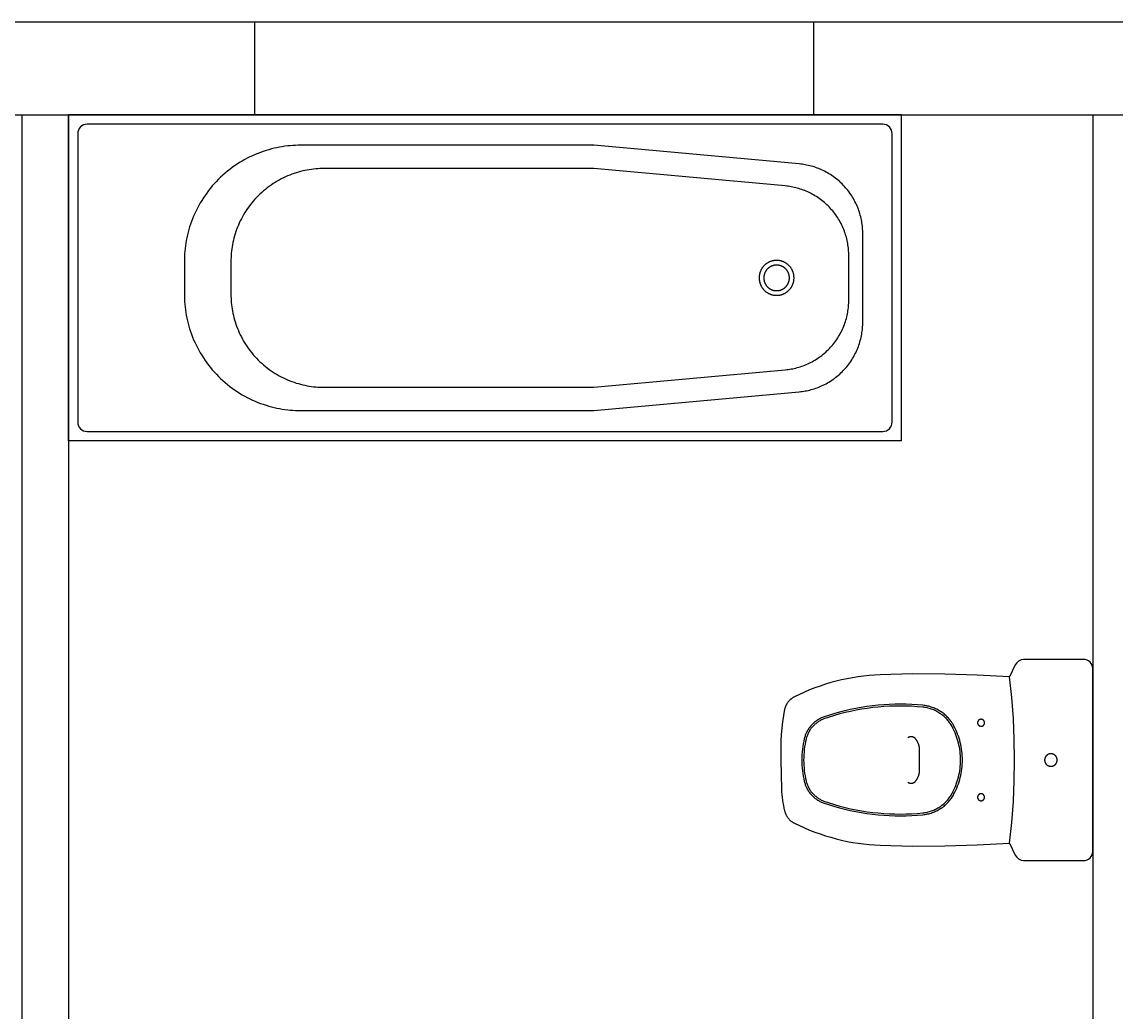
# Model space of a CAD drawing. Header units: centimetres. Extents: x 31418 to 49849, y -3781 to 3852.
# Drawn here: x 32328.1 to 32563.1, y 1057.1 to 1269.8 of the extents above; entities that cross this region are included whole.
import ezdxf

# ---------------------------------------------------------------- set-up
doc = ezdxf.new("R2010")
doc.units = ezdxf.units.CM
doc.header["$LTSCALE"] = 100
doc.header["$MEASUREMENT"] = 0
for name, color, linetype in [('Artefactos', 21, 'Continuous'), ('Muebles', 11, 'Continuous'), ('MUROS', 5, 'Continuous'), ('TABIQUE', 3, 'Continuous')]:
    doc.layers.add(name, color=color, linetype=linetype)

# ---------------------------------------------------------------- blocks, each defined once
blk = doc.blocks.new('tina')
at = {"layer": 'Artefactos'}
for p, q in [((30126.59, 982.81), (30126.59, 1052.81)), ((30305.49, 982.81), (30305.49, 1052.81))]:
    blk.add_line(p, q, dxfattribs=at)
for points in [[(30305.49, 1052.81), (30126.59, 1052.81)], [(30305.49, 982.81), (30126.59, 982.81)]]:
    blk.add_lwpolyline(points, dxfattribs=at)
blk.add_lwpolyline([(30303.49, 1048.81, 0.414214), (30301.49, 1050.81), (30130.59, 1050.81, 0.414214), (30128.59, 1048.81), (30128.59, 986.81, 0.414214), (30130.59, 984.81), (30301.49, 984.81, 0.414214), (30303.49, 986.81), (30303.49, 1048.81)], format="xyb", dxfattribs=at)
for points in [[(30176.49, 989.31), (30239.43, 989.31), (30283.55, 993.34), (30283.86, 993.37), (30284.18, 993.41), (30284.5, 993.45), (30284.82, 993.51), (30285.14, 993.57), (30285.46, 993.64), (30285.79, 993.71), (30286.11, 993.8), (30286.43, 993.89), (30286.76, 993.99), (30287.08, 994.09), (30287.4, 994.21), (30287.72, 994.33), (30288.04, 994.47), (30288.36, 994.61), (30288.68, 994.75), (30288.99, 994.91), (30289.31, 995.07), (30289.62, 995.24), (30289.92, 995.42), (30290.23, 995.61), (30290.53, 995.81), (30290.82, 996.01), (30291.11, 996.22), (30291.4, 996.44), (30291.68, 996.66), (30291.96, 996.9), (30292.23, 997.14), (30292.5, 997.38), (30292.76, 997.64), (30293.01, 997.89), (30293.26, 998.16), (30293.5, 998.43), (30293.74, 998.71), (30293.97, 998.99), (30294.19, 999.28), (30294.4, 999.57), (30294.61, 999.87), (30294.81, 1000.17), (30295, 1000.48), (30295.18, 1000.79), (30295.36, 1001.1), (30295.52, 1001.42), (30295.68, 1001.73), (30295.83, 1002.06), (30295.98, 1002.38), (30296.11, 1002.71), (30296.24, 1003.03), (30296.36, 1003.36), (30296.47, 1003.69), (30296.57, 1004.02), (30296.66, 1004.35), (30296.75, 1004.69), (30296.83, 1005.02), (30296.9, 1005.35), (30296.96, 1005.68), (30297.01, 1006.01), (30297.06, 1006.34), (30297.1, 1006.66), (30297.13, 1006.99), (30297.15, 1007.31), (30297.17, 1007.64), (30297.18, 1007.96), (30297.18, 1008.27), (30297.18, 1027.34), (30297.18, 1027.66), (30297.17, 1027.98), (30297.15, 1028.3), (30297.13, 1028.62), (30297.1, 1028.95), (30297.06, 1029.28), (30297.01, 1029.6), (30296.96, 1029.93), (30296.9, 1030.26), (30296.83, 1030.6), (30296.75, 1030.93), (30296.66, 1031.26), (30296.57, 1031.59), (30296.47, 1031.92), (30296.36, 1032.25), (30296.24, 1032.58), (30296.11, 1032.91), (30295.98, 1033.23), (30295.83, 1033.56), (30295.68, 1033.88), (30295.52, 1034.2), (30295.36, 1034.51), (30295.18, 1034.83), (30295, 1035.14), (30294.81, 1035.44), (30294.61, 1035.74), (30294.4, 1036.04), (30294.19, 1036.33), (30293.97, 1036.62), (30293.74, 1036.9), (30293.5, 1037.18), (30293.26, 1037.45), (30293.01, 1037.72), (30292.76, 1037.98), (30292.5, 1038.23), (30292.23, 1038.48), (30291.96, 1038.72), (30291.68, 1038.95), (30291.4, 1039.17), (30291.11, 1039.39), (30290.82, 1039.6), (30290.53, 1039.81), (30290.23, 1040), (30289.92, 1040.19), (30289.62, 1040.37), (30289.31, 1040.54), (30288.99, 1040.7), (30288.68, 1040.86), (30288.36, 1041.01), (30288.04, 1041.15), (30287.72, 1041.28), (30287.4, 1041.4), (30287.08, 1041.52), (30286.76, 1041.63), (30286.43, 1041.73), (30286.11, 1041.82), (30285.79, 1041.9), (30285.46, 1041.98), (30285.14, 1042.05), (30284.82, 1042.11), (30284.5, 1042.16), (30284.18, 1042.21), (30283.86, 1042.25), (30283.55, 1042.28), (30239.43, 1046.31), (30176.49, 1046.31), (30175.94, 1046.3), (30175.38, 1046.28), (30174.82, 1046.25), (30174.25, 1046.21), (30173.68, 1046.15), (30173.1, 1046.08), (30172.52, 1045.99), (30171.95, 1045.89), (30171.36, 1045.77), (30170.78, 1045.65), (30170.2, 1045.5), (30169.62, 1045.34), (30169.03, 1045.17), (30168.45, 1044.98), (30167.87, 1044.77), (30167.29, 1044.55), (30166.72, 1044.32), (30166.14, 1044.06), (30165.58, 1043.8), (30165.01, 1043.51), (30164.45, 1043.22), (30163.9, 1042.9), (30163.35, 1042.57), (30162.81, 1042.23), (30162.28, 1041.87), (30161.76, 1041.5), (30161.24, 1041.12), (30160.74, 1040.72), (30160.24, 1040.3), (30159.75, 1039.88), (30159.28, 1039.44), (30158.82, 1038.98), (30158.36, 1038.52), (30157.93, 1038.05), (30157.5, 1037.56), (30157.09, 1037.06), (30156.69, 1036.56), (30156.3, 1036.04), (30155.93, 1035.52), (30155.57, 1034.99), (30155.23, 1034.45), (30154.9, 1033.9), (30154.59, 1033.35), (30154.29, 1032.79), (30154, 1032.23), (30153.74, 1031.66), (30153.49, 1031.08), (30153.25, 1030.51), (30153.03, 1029.93), (30152.82, 1029.35), (30152.63, 1028.77), (30152.46, 1028.19), (30152.3, 1027.6), (30152.16, 1027.02), (30152.03, 1026.44), (30151.91, 1025.86), (30151.81, 1025.28), (30151.73, 1024.7), (30151.65, 1024.12), (30151.6, 1023.55), (30151.55, 1022.99), (30151.52, 1022.42), (30151.5, 1021.86), (30151.49, 1021.31), (30151.49, 1014.31), (30151.5, 1013.75), (30151.52, 1013.19), (30151.55, 1012.63), (30151.6, 1012.06), (30151.65, 1011.49), (30151.73, 1010.91), (30151.81, 1010.34), (30151.91, 1009.76), (30152.03, 1009.18), (30152.16, 1008.59), (30152.3, 1008.01), (30152.46, 1007.43), (30152.63, 1006.84), (30152.82, 1006.26), (30153.03, 1005.68), (30153.25, 1005.1), (30153.49, 1004.53), (30153.74, 1003.96), (30154, 1003.39), (30154.29, 1002.82), (30154.59, 1002.27), (30154.9, 1001.71), (30155.23, 1001.17), (30155.57, 1000.63), (30155.93, 1000.09), (30156.3, 999.57), (30156.69, 999.06), (30157.09, 998.55), (30157.5, 998.05), (30157.93, 997.57), (30158.36, 997.09), (30158.82, 996.63), (30159.28, 996.18), (30159.75, 995.74), (30160.24, 995.31), (30160.74, 994.9), (30161.24, 994.5), (30161.76, 994.11), (30162.28, 993.74), (30162.81, 993.38), (30163.35, 993.04), (30163.9, 992.71), (30164.45, 992.4), (30165.01, 992.1), (30165.58, 991.82), (30166.14, 991.55), (30166.72, 991.3), (30167.29, 991.06), (30167.87, 990.84), (30168.45, 990.64), (30169.03, 990.45), (30169.62, 990.27), (30170.2, 990.11), (30170.78, 989.97), (30171.36, 989.84), (30171.95, 989.72), (30172.52, 989.62), (30173.1, 989.54), (30173.68, 989.47), (30174.25, 989.41), (30174.82, 989.36), (30175.38, 989.33), (30175.94, 989.31)], [(30161.49, 1021.31), (30161.49, 1014.31), (30161.5, 1013.86), (30161.51, 1013.41), (30161.54, 1012.96), (30161.58, 1012.51), (30161.62, 1012.05), (30161.68, 1011.59), (30161.75, 1011.13), (30161.83, 1010.67), (30161.92, 1010.2), (30162.02, 1009.74), (30162.14, 1009.27), (30162.27, 1008.8), (30162.41, 1008.34), (30162.56, 1007.87), (30162.72, 1007.41), (30162.9, 1006.94), (30163.09, 1006.48), (30163.29, 1006.03), (30163.5, 1005.57), (30163.73, 1005.12), (30163.97, 1004.67), (30164.22, 1004.23), (30164.48, 1003.79), (30164.75, 1003.36), (30165.04, 1002.94), (30165.34, 1002.52), (30165.65, 1002.11), (30165.97, 1001.7), (30166.3, 1001.3), (30166.64, 1000.92), (30166.99, 1000.54), (30167.35, 1000.16), (30167.72, 999.8), (30168.1, 999.45), (30168.49, 999.11), (30168.89, 998.78), (30169.29, 998.46), (30169.71, 998.15), (30170.12, 997.85), (30170.55, 997.57), (30170.98, 997.29), (30171.42, 997.03), (30171.86, 996.78), (30172.31, 996.54), (30172.76, 996.31), (30173.21, 996.1), (30173.67, 995.9), (30174.13, 995.71), (30174.6, 995.53), (30175.06, 995.37), (30175.52, 995.22), (30175.99, 995.08), (30176.46, 994.95), (30176.92, 994.84), (30177.39, 994.73), (30177.86, 994.64), (30178.32, 994.56), (30178.78, 994.49), (30179.24, 994.43), (30179.7, 994.39), (30180.15, 994.35), (30180.6, 994.33), (30181.05, 994.31), (30181.49, 994.31), (30239.43, 994.31), (30280.55, 998.06), (30280.86, 998.09), (30281.18, 998.13), (30281.5, 998.18), (30281.82, 998.23), (30282.14, 998.29), (30282.46, 998.36), (30282.79, 998.44), (30283.11, 998.52), (30283.43, 998.61), (30283.76, 998.71), (30284.08, 998.82), (30284.4, 998.94), (30284.72, 999.06), (30285.04, 999.19), (30285.36, 999.33), (30285.68, 999.48), (30285.99, 999.63), (30286.31, 999.8), (30286.62, 999.97), (30286.92, 1000.15), (30287.23, 1000.34), (30287.53, 1000.53), (30287.82, 1000.74), (30288.11, 1000.95), (30288.4, 1001.16), (30288.68, 1001.39), (30288.96, 1001.62), (30289.23, 1001.86), (30289.5, 1002.11), (30289.76, 1002.36), (30290.01, 1002.62), (30290.26, 1002.89), (30290.5, 1003.16), (30290.74, 1003.43), (30290.97, 1003.72), (30291.19, 1004.01), (30291.4, 1004.3), (30291.61, 1004.6), (30291.81, 1004.9), (30292, 1005.2), (30292.18, 1005.51), (30292.36, 1005.83), (30292.52, 1006.14), (30292.68, 1006.46), (30292.83, 1006.78), (30292.98, 1007.11), (30293.11, 1007.43), (30293.24, 1007.76), (30293.36, 1008.09), (30293.47, 1008.42), (30293.57, 1008.75), (30293.66, 1009.08), (30293.75, 1009.41), (30293.83, 1009.74), (30293.9, 1010.07), (30293.96, 1010.41), (30294.01, 1010.73), (30294.06, 1011.06), (30294.1, 1011.39), (30294.13, 1011.72), (30294.15, 1012.04), (30294.17, 1012.36), (30294.18, 1012.68), (30294.18, 1013), (30294.18, 1022.61), (30294.18, 1022.93), (30294.17, 1023.25), (30294.15, 1023.57), (30294.13, 1023.9), (30294.1, 1024.22), (30294.06, 1024.55), (30294.01, 1024.88), (30293.96, 1025.21), (30293.9, 1025.54), (30293.83, 1025.87), (30293.75, 1026.2), (30293.66, 1026.53), (30293.57, 1026.86), (30293.47, 1027.19), (30293.36, 1027.52), (30293.24, 1027.85), (30293.11, 1028.18), (30292.98, 1028.51), (30292.83, 1028.83), (30292.68, 1029.15), (30292.52, 1029.47), (30292.36, 1029.79), (30292.18, 1030.1), (30292, 1030.41), (30291.81, 1030.72), (30291.61, 1031.02), (30291.4, 1031.32), (30291.19, 1031.61), (30290.97, 1031.9), (30290.74, 1032.18), (30290.5, 1032.46), (30290.26, 1032.73), (30290.01, 1032.99), (30289.76, 1033.25), (30289.5, 1033.5), (30289.23, 1033.75), (30288.96, 1033.99), (30288.68, 1034.22), (30288.4, 1034.45), (30288.11, 1034.67), (30287.82, 1034.88), (30287.53, 1035.08), (30287.23, 1035.28), (30286.92, 1035.46), (30286.62, 1035.64), (30286.31, 1035.81), (30285.99, 1035.98), (30285.68, 1036.13), (30285.36, 1036.28), (30285.04, 1036.42), (30284.72, 1036.55), (30284.4, 1036.68), (30284.08, 1036.79), (30283.76, 1036.9), (30283.43, 1037), (30283.11, 1037.09), (30282.79, 1037.17), (30282.46, 1037.25), (30282.14, 1037.32), (30281.82, 1037.38), (30281.5, 1037.43), (30281.18, 1037.48), (30280.86, 1037.52), (30280.55, 1037.55), (30239.43, 1041.31), (30181.49, 1041.31), (30181.05, 1041.3), (30180.6, 1041.29), (30180.15, 1041.26), (30179.7, 1041.23), (30179.24, 1041.18), (30178.78, 1041.12), (30178.32, 1041.05), (30177.86, 1040.97), (30177.39, 1040.88), (30176.92, 1040.78), (30176.46, 1040.66), (30175.99, 1040.53), (30175.52, 1040.39), (30175.06, 1040.24), (30174.6, 1040.08), (30174.13, 1039.9), (30173.67, 1039.71), (30173.21, 1039.51), (30172.76, 1039.3), (30172.31, 1039.07), (30171.86, 1038.83), (30171.42, 1038.58), (30170.98, 1038.32), (30170.55, 1038.05), (30170.12, 1037.76), (30169.71, 1037.46), (30169.29, 1037.15), (30168.89, 1036.83), (30168.49, 1036.5), (30168.1, 1036.16), (30167.72, 1035.81), (30167.35, 1035.45), (30166.99, 1035.08), (30166.64, 1034.7), (30166.3, 1034.31), (30165.97, 1033.91), (30165.65, 1033.51), (30165.34, 1033.1), (30165.04, 1032.68), (30164.75, 1032.25), (30164.48, 1031.82), (30164.22, 1031.38), (30163.97, 1030.94), (30163.73, 1030.49), (30163.5, 1030.04), (30163.29, 1029.59), (30163.09, 1029.13), (30162.9, 1028.67), (30162.72, 1028.21), (30162.56, 1027.74), (30162.41, 1027.28), (30162.27, 1026.81), (30162.14, 1026.34), (30162.02, 1025.88), (30161.92, 1025.41), (30161.83, 1024.95), (30161.75, 1024.48), (30161.68, 1024.02), (30161.62, 1023.56), (30161.58, 1023.1), (30161.54, 1022.65), (30161.51, 1022.2), (30161.5, 1021.75)], [(30282.43, 1017.81), (30282.43, 1017.89), (30282.43, 1017.97), (30282.42, 1018.06), (30282.42, 1018.14), (30282.41, 1018.23), (30282.4, 1018.32), (30282.39, 1018.4), (30282.37, 1018.49), (30282.35, 1018.58), (30282.33, 1018.66), (30282.31, 1018.75), (30282.29, 1018.84), (30282.26, 1018.93), (30282.23, 1019.01), (30282.2, 1019.1), (30282.17, 1019.19), (30282.13, 1019.27), (30282.1, 1019.36), (30282.06, 1019.44), (30282.01, 1019.53), (30281.97, 1019.61), (30281.92, 1019.7), (30281.87, 1019.78), (30281.82, 1019.86), (30281.77, 1019.94), (30281.71, 1020.02), (30281.65, 1020.09), (30281.59, 1020.17), (30281.53, 1020.24), (30281.47, 1020.32), (30281.4, 1020.39), (30281.33, 1020.46), (30281.27, 1020.53), (30281.19, 1020.59), (30281.12, 1020.66), (30281.05, 1020.72), (30280.97, 1020.78), (30280.89, 1020.84), (30280.82, 1020.89), (30280.74, 1020.95), (30280.65, 1021), (30280.57, 1021.05), (30280.49, 1021.09), (30280.41, 1021.14), (30280.32, 1021.18), (30280.24, 1021.22), (30280.15, 1021.26), (30280.06, 1021.29), (30279.98, 1021.33), (30279.89, 1021.36), (30279.8, 1021.39), (30279.72, 1021.41), (30279.63, 1021.44), (30279.54, 1021.46), (30279.45, 1021.48), (30279.37, 1021.49), (30279.28, 1021.51), (30279.19, 1021.52), (30279.11, 1021.53), (30279.02, 1021.54), (30278.94, 1021.55), (30278.85, 1021.55), (30278.77, 1021.56), (30278.68, 1021.56), (30278.6, 1021.56), (30278.52, 1021.55), (30278.43, 1021.55), (30278.35, 1021.54), (30278.26, 1021.53), (30278.17, 1021.52), (30278.09, 1021.51), (30278, 1021.49), (30277.91, 1021.48), (30277.83, 1021.46), (30277.74, 1021.44), (30277.65, 1021.41), (30277.56, 1021.39), (30277.48, 1021.36), (30277.39, 1021.33), (30277.3, 1021.29), (30277.22, 1021.26), (30277.13, 1021.22), (30277.05, 1021.18), (30276.96, 1021.14), (30276.88, 1021.09), (30276.79, 1021.05), (30276.71, 1021), (30276.63, 1020.95), (30276.55, 1020.89), (30276.47, 1020.84), (30276.4, 1020.78), (30276.32, 1020.72), (30276.25, 1020.66), (30276.17, 1020.59), (30276.1, 1020.53), (30276.03, 1020.46), (30275.96, 1020.39), (30275.9, 1020.32), (30275.83, 1020.24), (30275.77, 1020.17), (30275.71, 1020.09), (30275.65, 1020.02), (30275.6, 1019.94), (30275.54, 1019.86), (30275.49, 1019.78), (30275.44, 1019.7), (30275.4, 1019.61), (30275.35, 1019.53), (30275.31, 1019.44), (30275.27, 1019.36), (30275.23, 1019.27), (30275.2, 1019.19), (30275.16, 1019.1), (30275.13, 1019.01), (30275.1, 1018.93), (30275.08, 1018.84), (30275.05, 1018.75), (30275.03, 1018.66), (30275.01, 1018.58), (30275, 1018.49), (30274.98, 1018.4), (30274.97, 1018.32), (30274.96, 1018.23), (30274.95, 1018.14), (30274.94, 1018.06), (30274.94, 1017.97), (30274.93, 1017.89), (30274.93, 1017.81), (30274.93, 1017.72), (30274.94, 1017.64), (30274.94, 1017.55), (30274.95, 1017.47), (30274.96, 1017.38), (30274.97, 1017.3), (30274.98, 1017.21), (30275, 1017.12), (30275.01, 1017.04), (30275.03, 1016.95), (30275.05, 1016.86), (30275.08, 1016.77), (30275.1, 1016.69), (30275.13, 1016.6), (30275.16, 1016.51), (30275.2, 1016.43), (30275.23, 1016.34), (30275.27, 1016.25), (30275.31, 1016.17), (30275.35, 1016.08), (30275.4, 1016), (30275.44, 1015.92), (30275.49, 1015.84), (30275.54, 1015.75), (30275.6, 1015.67), (30275.65, 1015.6), (30275.71, 1015.52), (30275.77, 1015.44), (30275.83, 1015.37), (30275.9, 1015.3), (30275.96, 1015.22), (30276.03, 1015.15), (30276.1, 1015.09), (30276.17, 1015.02), (30276.25, 1014.96), (30276.32, 1014.9), (30276.4, 1014.84), (30276.47, 1014.78), (30276.55, 1014.72), (30276.63, 1014.67), (30276.71, 1014.62), (30276.79, 1014.57), (30276.88, 1014.52), (30276.96, 1014.48), (30277.05, 1014.43), (30277.13, 1014.39), (30277.22, 1014.36), (30277.3, 1014.32), (30277.39, 1014.29), (30277.48, 1014.26), (30277.56, 1014.23), (30277.65, 1014.2), (30277.74, 1014.18), (30277.83, 1014.16), (30277.91, 1014.14), (30278, 1014.12), (30278.09, 1014.1), (30278.17, 1014.09), (30278.26, 1014.08), (30278.35, 1014.07), (30278.43, 1014.07), (30278.52, 1014.06), (30278.6, 1014.06), (30278.68, 1014.06), (30278.77, 1014.06), (30278.85, 1014.06), (30278.94, 1014.07), (30279.02, 1014.07), (30279.11, 1014.08), (30279.19, 1014.09), (30279.28, 1014.1), (30279.37, 1014.12), (30279.45, 1014.14), (30279.54, 1014.16), (30279.63, 1014.18), (30279.72, 1014.2), (30279.8, 1014.23), (30279.89, 1014.26), (30279.98, 1014.29), (30280.06, 1014.32), (30280.15, 1014.36), (30280.24, 1014.39), (30280.32, 1014.43), (30280.41, 1014.48), (30280.49, 1014.52), (30280.57, 1014.57), (30280.65, 1014.62), (30280.74, 1014.67), (30280.82, 1014.72), (30280.89, 1014.78), (30280.97, 1014.84), (30281.05, 1014.9), (30281.12, 1014.96), (30281.19, 1015.02), (30281.27, 1015.09), (30281.33, 1015.15), (30281.4, 1015.22), (30281.47, 1015.3), (30281.53, 1015.37), (30281.59, 1015.44), (30281.65, 1015.52), (30281.71, 1015.6), (30281.77, 1015.67), (30281.82, 1015.75), (30281.87, 1015.84), (30281.92, 1015.92), (30281.97, 1016), (30282.01, 1016.08), (30282.06, 1016.17), (30282.1, 1016.25), (30282.13, 1016.34), (30282.17, 1016.43), (30282.2, 1016.51), (30282.23, 1016.6), (30282.26, 1016.69), (30282.29, 1016.77), (30282.31, 1016.86), (30282.33, 1016.95), (30282.35, 1017.04), (30282.37, 1017.12), (30282.39, 1017.21), (30282.4, 1017.3), (30282.41, 1017.38), (30282.42, 1017.47), (30282.42, 1017.55), (30282.43, 1017.64), (30282.43, 1017.72)], [(30281.43, 1017.81), (30281.43, 1017.87), (30281.43, 1017.93), (30281.43, 1017.99), (30281.42, 1018.05), (30281.42, 1018.12), (30281.41, 1018.18), (30281.4, 1018.24), (30281.39, 1018.31), (30281.37, 1018.37), (30281.36, 1018.43), (30281.34, 1018.5), (30281.33, 1018.56), (30281.31, 1018.63), (30281.29, 1018.69), (30281.26, 1018.76), (30281.24, 1018.82), (30281.21, 1018.88), (30281.19, 1018.95), (30281.16, 1019.01), (30281.13, 1019.07), (30281.09, 1019.13), (30281.06, 1019.19), (30281.02, 1019.25), (30280.98, 1019.31), (30280.95, 1019.37), (30280.9, 1019.43), (30280.86, 1019.48), (30280.82, 1019.54), (30280.77, 1019.59), (30280.73, 1019.65), (30280.68, 1019.7), (30280.63, 1019.75), (30280.58, 1019.8), (30280.52, 1019.85), (30280.47, 1019.9), (30280.42, 1019.94), (30280.36, 1019.99), (30280.3, 1020.03), (30280.25, 1020.07), (30280.19, 1020.11), (30280.13, 1020.15), (30280.07, 1020.18), (30280.01, 1020.22), (30279.95, 1020.25), (30279.88, 1020.28), (30279.82, 1020.31), (30279.76, 1020.34), (30279.7, 1020.36), (30279.63, 1020.39), (30279.57, 1020.41), (30279.5, 1020.43), (30279.44, 1020.45), (30279.38, 1020.47), (30279.31, 1020.48), (30279.25, 1020.5), (30279.18, 1020.51), (30279.12, 1020.52), (30279.06, 1020.53), (30278.99, 1020.54), (30278.93, 1020.55), (30278.87, 1020.55), (30278.81, 1020.55), (30278.74, 1020.56), (30278.68, 1020.56), (30278.62, 1020.56), (30278.56, 1020.55), (30278.5, 1020.55), (30278.44, 1020.55), (30278.37, 1020.54), (30278.31, 1020.53), (30278.25, 1020.52), (30278.18, 1020.51), (30278.12, 1020.5), (30278.05, 1020.48), (30277.99, 1020.47), (30277.93, 1020.45), (30277.86, 1020.43), (30277.8, 1020.41), (30277.73, 1020.39), (30277.67, 1020.36), (30277.61, 1020.34), (30277.54, 1020.31), (30277.48, 1020.28), (30277.42, 1020.25), (30277.36, 1020.22), (30277.3, 1020.18), (30277.24, 1020.15), (30277.18, 1020.11), (30277.12, 1020.07), (30277.06, 1020.03), (30277.01, 1019.99), (30276.95, 1019.94), (30276.9, 1019.9), (30276.84, 1019.85), (30276.79, 1019.8), (30276.74, 1019.75), (30276.69, 1019.7), (30276.64, 1019.65), (30276.59, 1019.59), (30276.55, 1019.54), (30276.5, 1019.48), (30276.46, 1019.43), (30276.42, 1019.37), (30276.38, 1019.31), (30276.34, 1019.25), (30276.31, 1019.19), (30276.27, 1019.13), (30276.24, 1019.07), (30276.21, 1019.01), (30276.18, 1018.95), (30276.15, 1018.88), (30276.13, 1018.82), (30276.1, 1018.76), (30276.08, 1018.69), (30276.06, 1018.63), (30276.04, 1018.56), (30276.02, 1018.5), (30276.01, 1018.43), (30275.99, 1018.37), (30275.98, 1018.31), (30275.97, 1018.24), (30275.96, 1018.18), (30275.95, 1018.12), (30275.94, 1018.05), (30275.94, 1017.99), (30275.94, 1017.93), (30275.93, 1017.87), (30275.93, 1017.81), (30275.93, 1017.75), (30275.94, 1017.68), (30275.94, 1017.62), (30275.94, 1017.56), (30275.95, 1017.5), (30275.96, 1017.43), (30275.97, 1017.37), (30275.98, 1017.31), (30275.99, 1017.24), (30276.01, 1017.18), (30276.02, 1017.11), (30276.04, 1017.05), (30276.06, 1016.99), (30276.08, 1016.92), (30276.1, 1016.86), (30276.13, 1016.79), (30276.15, 1016.73), (30276.18, 1016.67), (30276.21, 1016.61), (30276.24, 1016.54), (30276.27, 1016.48), (30276.31, 1016.42), (30276.34, 1016.36), (30276.38, 1016.3), (30276.42, 1016.24), (30276.46, 1016.19), (30276.5, 1016.13), (30276.55, 1016.07), (30276.59, 1016.02), (30276.64, 1015.97), (30276.69, 1015.91), (30276.74, 1015.86), (30276.79, 1015.81), (30276.84, 1015.76), (30276.9, 1015.72), (30276.95, 1015.67), (30277.01, 1015.63), (30277.06, 1015.59), (30277.12, 1015.54), (30277.18, 1015.5), (30277.24, 1015.47), (30277.3, 1015.43), (30277.36, 1015.4), (30277.42, 1015.36), (30277.48, 1015.33), (30277.54, 1015.3), (30277.61, 1015.28), (30277.67, 1015.25), (30277.73, 1015.23), (30277.8, 1015.2), (30277.86, 1015.18), (30277.93, 1015.16), (30277.99, 1015.15), (30278.05, 1015.13), (30278.12, 1015.12), (30278.18, 1015.1), (30278.25, 1015.09), (30278.31, 1015.08), (30278.37, 1015.07), (30278.44, 1015.07), (30278.5, 1015.06), (30278.56, 1015.06), (30278.62, 1015.06), (30278.68, 1015.06), (30278.74, 1015.06), (30278.81, 1015.06), (30278.87, 1015.06), (30278.93, 1015.07), (30278.99, 1015.07), (30279.06, 1015.08), (30279.12, 1015.09), (30279.18, 1015.1), (30279.25, 1015.12), (30279.31, 1015.13), (30279.38, 1015.15), (30279.44, 1015.16), (30279.5, 1015.18), (30279.57, 1015.2), (30279.63, 1015.23), (30279.7, 1015.25), (30279.76, 1015.28), (30279.82, 1015.3), (30279.88, 1015.33), (30279.95, 1015.36), (30280.01, 1015.4), (30280.07, 1015.43), (30280.13, 1015.47), (30280.19, 1015.5), (30280.25, 1015.54), (30280.3, 1015.59), (30280.36, 1015.63), (30280.42, 1015.67), (30280.47, 1015.72), (30280.52, 1015.76), (30280.58, 1015.81), (30280.63, 1015.86), (30280.68, 1015.91), (30280.73, 1015.97), (30280.77, 1016.02), (30280.82, 1016.07), (30280.86, 1016.13), (30280.9, 1016.19), (30280.95, 1016.24), (30280.98, 1016.3), (30281.02, 1016.36), (30281.06, 1016.42), (30281.09, 1016.48), (30281.13, 1016.54), (30281.16, 1016.61), (30281.19, 1016.67), (30281.21, 1016.73), (30281.24, 1016.79), (30281.26, 1016.86), (30281.29, 1016.92), (30281.31, 1016.99), (30281.33, 1017.05), (30281.34, 1017.11), (30281.36, 1017.18), (30281.37, 1017.24), (30281.39, 1017.31), (30281.4, 1017.37), (30281.41, 1017.43), (30281.42, 1017.5), (30281.42, 1017.56), (30281.43, 1017.62), (30281.43, 1017.68), (30281.43, 1017.75)]]:
    blk.add_lwpolyline(points, close=True, dxfattribs=at)
blk = doc.blocks.new('WC')
at = {"layer": 'Artefactos'}
blk.add_lwpolyline([(30303.49, 971.13), (30290.64, 971.1, 0.291391), (30288.83, 969.95), (30287.63, 967.36), (30280.69, 967.77), (30273.74, 967.98), (30266.78, 968.01), (30259.83, 967.84), (30258.64, 967.77), (30257.45, 967.68), (30256.26, 967.55), (30255.07, 967.4), (30253.89, 967.21), (30252.71, 966.99), (30251.53, 966.74), (30250.36, 966.45), (30249.2, 966.14), (30248.05, 965.79), (30246.91, 965.41), (30245.78, 965.01), (30244.66, 964.57), (30243.56, 964.11), (30242.47, 963.62), (30241.4, 963.1), (30241.31, 963.05), (30241.22, 963), (30241.12, 962.94), (30241.03, 962.89), (30240.94, 962.83), (30240.85, 962.76), (30240.77, 962.7), (30240.68, 962.63), (30240.6, 962.56), (30240.51, 962.49), (30240.43, 962.42), (30240.36, 962.34), (30240.28, 962.26), (30240.2, 962.18), (30240.13, 962.09), (30240.06, 962.01), (30239.99, 961.92), (30239.93, 961.83), (30239.87, 961.74), (30239.81, 961.65), (30239.75, 961.55), (30239.7, 961.46), (30239.64, 961.36), (30239.59, 961.26), (30239.55, 961.17), (30239.51, 961.07), (30239.46, 960.97), (30239.43, 960.86), (30239.39, 960.76), (30239.36, 960.66), (30239.33, 960.56), (30239.31, 960.46), (30239.07, 959.1), (30238.88, 957.75), (30238.72, 956.38), (30238.6, 955.01), (30238.52, 953.64), (30238.47, 952.27), (30238.47, 950.89), (30238.49, 949.52), (30238.53, 946.4), (30238.64, 943.28), (30238.67, 942.68), (30238.72, 942.09), (30238.78, 941.5), (30238.86, 940.91), (30238.95, 940.33), (30239.06, 939.74), (30239.17, 939.16), (30239.31, 938.59), (30239.33, 938.48), (30239.36, 938.38), (30239.39, 938.28), (30239.43, 938.18), (30239.46, 938.08), (30239.51, 937.98), (30239.55, 937.88), (30239.59, 937.78), (30239.64, 937.68), (30239.7, 937.58), (30239.75, 937.49), (30239.81, 937.39), (30239.87, 937.3), (30239.93, 937.21), (30239.99, 937.12), (30240.06, 937.03), (30240.13, 936.95), (30240.2, 936.86), (30240.28, 936.78), (30240.36, 936.7), (30240.43, 936.63), (30240.51, 936.55), (30240.6, 936.48), (30240.68, 936.41), (30240.77, 936.34), (30240.85, 936.28), (30240.94, 936.22), (30241.03, 936.16), (30241.12, 936.1), (30241.22, 936.05), (30241.31, 935.99), (30241.4, 935.95), (30242.47, 935.43), (30243.56, 934.93), (30244.66, 934.47), (30245.78, 934.03), (30246.91, 933.63), (30248.05, 933.25), (30249.2, 932.91), (30250.36, 932.59), (30251.53, 932.31), (30252.71, 932.05), (30253.89, 931.83), (30255.07, 931.64), (30256.26, 931.49), (30257.45, 931.36), (30258.64, 931.27), (30259.83, 931.21), (30266.78, 931.04), (30273.74, 931.06), (30280.69, 931.27), (30287.63, 931.68), (30288.83, 929.1, 0.291391), (30290.64, 927.94), (30303.49, 927.91, 0.414826), (30305.49, 929.91), (30305.49, 969.13, 0.414826)], format="xyb", close=True, dxfattribs=at)
for points in [[(30287.63, 931.68), (30288.09, 936.13), (30288.43, 940.59), (30288.63, 945.05), (30288.69, 949.52), (30288.63, 953.99), (30288.43, 958.46), (30288.09, 962.92), (30287.63, 967.36)], [(30247.61, 940.33), (30248.76, 939.93), (30249.91, 939.57), (30251.07, 939.24), (30252.23, 938.94), (30253.41, 938.67), (30254.59, 938.43), (30255.78, 938.21), (30256.97, 938.03), (30258.17, 937.87), (30259.37, 937.74), (30260.58, 937.64), (30261.79, 937.57), (30263, 937.53), (30264.2, 937.52), (30265.41, 937.54), (30266.61, 937.59), (30267.81, 937.66), (30269.01, 937.77), (30269.26, 937.79), (30269.51, 937.83), (30269.76, 937.87), (30270.01, 937.93), (30270.26, 937.99), (30270.51, 938.05), (30270.76, 938.13), (30271.01, 938.21), (30271.25, 938.3), (30271.5, 938.4), (30271.74, 938.51), (30271.98, 938.62), (30272.21, 938.75), (30272.45, 938.88), (30272.67, 939.01), (30272.9, 939.16), (30273.11, 939.31), (30273.33, 939.47), (30273.54, 939.63), (30273.74, 939.8), (30273.94, 939.98), (30274.13, 940.16), (30274.31, 940.35), (30274.49, 940.54), (30274.66, 940.74), (30274.83, 940.94), (30274.99, 941.15), (30275.14, 941.36), (30275.28, 941.57), (30275.42, 941.78), (30275.55, 942), (30275.67, 942.22), (30275.88, 942.64), (30276.09, 943.07), (30276.28, 943.5), (30276.46, 943.94), (30276.62, 944.39), (30276.77, 944.84), (30276.91, 945.3), (30277.03, 945.76), (30277.14, 946.22), (30277.23, 946.69), (30277.31, 947.16), (30277.38, 947.63), (30277.43, 948.11), (30277.47, 948.58), (30277.49, 949.05), (30277.49, 949.52), (30277.49, 949.99), (30277.47, 950.46), (30277.43, 950.94), (30277.38, 951.41), (30277.31, 951.88), (30277.23, 952.35), (30277.14, 952.82), (30277.03, 953.28), (30276.91, 953.75), (30276.77, 954.2), (30276.62, 954.65), (30276.46, 955.1), (30276.28, 955.54), (30276.09, 955.98), (30275.88, 956.4), (30275.67, 956.82), (30275.55, 957.04), (30275.42, 957.26), (30275.28, 957.47), (30275.14, 957.69), (30274.99, 957.9), (30274.83, 958.1), (30274.66, 958.3), (30274.49, 958.5), (30274.31, 958.69), (30274.13, 958.88), (30273.94, 959.06), (30273.74, 959.24), (30273.54, 959.41), (30273.33, 959.57), (30273.11, 959.73), (30272.9, 959.88), (30272.67, 960.03), (30272.45, 960.16), (30272.21, 960.29), (30271.98, 960.42), (30271.74, 960.53), (30271.5, 960.64), (30271.25, 960.74), (30271.01, 960.83), (30270.76, 960.91), (30270.51, 960.99), (30270.26, 961.06), (30270.01, 961.12), (30269.76, 961.17), (30269.51, 961.21), (30269.26, 961.25), (30269.01, 961.28), (30267.81, 961.38), (30266.61, 961.46), (30265.41, 961.5), (30264.2, 961.52), (30263, 961.51), (30261.79, 961.47), (30260.58, 961.4), (30259.37, 961.3), (30258.17, 961.17), (30256.97, 961.01), (30255.78, 960.83), (30254.59, 960.61), (30253.41, 960.37), (30252.23, 960.1), (30251.07, 959.8), (30249.91, 959.47), (30248.76, 959.11), (30247.61, 958.72), (30247.43, 958.65), (30247.25, 958.57), (30247.08, 958.49), (30246.9, 958.4), (30246.72, 958.31), (30246.55, 958.21), (30246.38, 958.11), (30246.21, 958), (30246.05, 957.88), (30245.88, 957.76), (30245.73, 957.64), (30245.57, 957.5), (30245.42, 957.37), (30245.27, 957.23), (30245.13, 957.08), (30244.99, 956.93), (30244.86, 956.77), (30244.73, 956.61), (30244.61, 956.45), (30244.49, 956.28), (30244.38, 956.11), (30244.27, 955.94), (30244.17, 955.77), (30244.07, 955.59), (30243.98, 955.41), (30243.9, 955.23), (30243.82, 955.04), (30243.75, 954.86), (30243.69, 954.67), (30243.63, 954.48), (30243.58, 954.3), (30243.53, 954.11), (30243.4, 953.55), (30243.3, 952.98), (30243.2, 952.41), (30243.13, 951.83), (30243.07, 951.25), (30243.03, 950.68), (30243, 950.1), (30242.99, 949.52), (30243, 948.94), (30243.03, 948.37), (30243.07, 947.79), (30243.13, 947.21), (30243.2, 946.64), (30243.3, 946.06), (30243.4, 945.5), (30243.53, 944.93), (30243.58, 944.74), (30243.63, 944.56), (30243.69, 944.37), (30243.75, 944.19), (30243.82, 944), (30243.9, 943.82), (30243.98, 943.63), (30244.07, 943.45), (30244.17, 943.28), (30244.27, 943.1), (30244.38, 942.93), (30244.49, 942.76), (30244.61, 942.59), (30244.73, 942.43), (30244.86, 942.27), (30244.99, 942.11), (30245.13, 941.96), (30245.27, 941.82), (30245.42, 941.68), (30245.57, 941.54), (30245.73, 941.41), (30245.88, 941.28), (30246.05, 941.16), (30246.21, 941.04), (30246.38, 940.93), (30246.55, 940.83), (30246.72, 940.73), (30246.9, 940.64), (30247.08, 940.55), (30247.25, 940.47), (30247.43, 940.4), (30247.61, 940.33)], [(30250.03, 959.09), (30248.88, 958.73), (30247.75, 958.34), (30247.58, 958.28), (30247.41, 958.2), (30247.25, 958.13), (30247.08, 958.05), (30246.92, 957.96), (30246.75, 957.87), (30246.59, 957.77), (30246.44, 957.67), (30246.28, 957.56), (30246.13, 957.45), (30245.98, 957.33), (30245.83, 957.2), (30245.69, 957.07), (30245.55, 956.94), (30245.42, 956.8), (30245.29, 956.66), (30245.16, 956.52), (30245.04, 956.37), (30244.93, 956.21), (30244.82, 956.06), (30244.71, 955.9), (30244.61, 955.74), (30244.52, 955.57), (30244.43, 955.41), (30244.35, 955.24), (30244.27, 955.07), (30244.19, 954.89), (30244.13, 954.72), (30244.07, 954.54), (30244.01, 954.37), (30243.96, 954.19), (30243.92, 954.02), (30243.8, 953.47), (30243.69, 952.91), (30243.6, 952.35), (30243.53, 951.78), (30243.47, 951.22), (30243.43, 950.65), (30243.4, 950.09), (30243.39, 949.52), (30243.4, 948.95), (30243.43, 948.39), (30243.47, 947.82), (30243.53, 947.26), (30243.6, 946.69), (30243.69, 946.13), (30243.8, 945.58), (30243.92, 945.02), (30243.96, 944.85), (30244.01, 944.67), (30244.07, 944.5), (30244.13, 944.32), (30244.19, 944.15), (30244.27, 943.98), (30244.35, 943.81), (30244.43, 943.64), (30244.52, 943.47), (30244.61, 943.31), (30244.71, 943.14), (30244.82, 942.98), (30244.93, 942.83), (30245.04, 942.67), (30245.16, 942.53), (30245.29, 942.38), (30245.42, 942.24), (30245.55, 942.1), (30245.69, 941.97), (30245.83, 941.84), (30245.98, 941.72), (30246.13, 941.6), (30246.28, 941.48), (30246.44, 941.38), (30246.59, 941.27), (30246.75, 941.17), (30246.92, 941.08), (30247.08, 940.99), (30247.25, 940.91), (30247.41, 940.84), (30247.58, 940.77), (30247.75, 940.7), (30248.88, 940.31), (30250.03, 939.95)], [(30250.03, 939.95), (30251.17, 939.63), (30252.33, 939.33), (30253.49, 939.06), (30254.66, 938.82), (30255.84, 938.61), (30257.03, 938.42), (30258.22, 938.27), (30259.41, 938.14), (30260.61, 938.04), (30261.81, 937.97), (30263, 937.93), (30264.2, 937.92), (30265.4, 937.94), (30266.59, 937.99), (30267.78, 938.06), (30268.97, 938.16), (30269.21, 938.19), (30269.45, 938.23), (30269.69, 938.27), (30269.92, 938.32), (30270.16, 938.37), (30270.4, 938.44), (30270.64, 938.51), (30270.87, 938.59), (30271.11, 938.68), (30271.34, 938.77), (30271.57, 938.87), (30271.8, 938.98), (30272.02, 939.1), (30272.24, 939.22), (30272.46, 939.35), (30272.67, 939.49), (30272.88, 939.64), (30273.09, 939.79), (30273.28, 939.94), (30273.48, 940.11), (30273.67, 940.27), (30273.85, 940.45), (30274.02, 940.63), (30274.19, 940.81), (30274.36, 941), (30274.52, 941.19), (30274.67, 941.39), (30274.81, 941.58), (30274.95, 941.79), (30275.08, 941.99), (30275.2, 942.2), (30275.31, 942.41), (30275.52, 942.82), (30275.72, 943.23), (30275.91, 943.66), (30276.08, 944.08), (30276.24, 944.52), (30276.39, 944.96), (30276.52, 945.41), (30276.64, 945.86), (30276.75, 946.31), (30276.84, 946.76), (30276.92, 947.22), (30276.98, 947.68), (30277.03, 948.14), (30277.07, 948.6), (30277.09, 949.06), (30277.09, 949.52), (30277.09, 949.98), (30277.07, 950.44), (30277.03, 950.9), (30276.98, 951.36), (30276.92, 951.82), (30276.84, 952.28), (30276.75, 952.73), (30276.64, 953.19), (30276.52, 953.64), (30276.39, 954.08), (30276.24, 954.52), (30276.08, 954.96), (30275.91, 955.39), (30275.72, 955.81), (30275.52, 956.23), (30275.31, 956.63), (30275.2, 956.84), (30275.08, 957.05), (30274.95, 957.26), (30274.81, 957.46), (30274.67, 957.66), (30274.52, 957.85), (30274.36, 958.04), (30274.19, 958.23), (30274.02, 958.42), (30273.85, 958.59), (30273.67, 958.77), (30273.48, 958.94), (30273.28, 959.1), (30273.09, 959.26), (30272.88, 959.41), (30272.67, 959.55), (30272.46, 959.69), (30272.24, 959.82), (30272.02, 959.94), (30271.8, 960.06), (30271.57, 960.17), (30271.34, 960.27), (30271.11, 960.37), (30270.87, 960.45), (30270.64, 960.53), (30270.4, 960.6), (30270.16, 960.67), (30269.92, 960.73), (30269.69, 960.78), (30269.45, 960.82), (30269.21, 960.85), (30268.97, 960.88), (30267.78, 960.98), (30266.59, 961.06), (30265.4, 961.1), (30264.2, 961.12), (30263, 961.11), (30261.81, 961.07), (30260.61, 961), (30259.41, 960.9), (30258.22, 960.77), (30257.03, 960.62), (30255.84, 960.43), (30254.66, 960.22), (30253.49, 959.98), (30252.33, 959.71), (30251.17, 959.41), (30250.03, 959.09)], [(30265.76, 944.77), (30265.78, 944.75), (30265.81, 944.74), (30265.83, 944.72), (30265.85, 944.71), (30265.87, 944.69), (30265.9, 944.68), (30265.92, 944.67), (30265.95, 944.65), (30265.97, 944.64), (30266, 944.63), (30266.02, 944.62), (30266.05, 944.61), (30266.08, 944.6), (30266.11, 944.59), (30266.13, 944.58), (30266.16, 944.57), (30266.19, 944.56), (30266.22, 944.55), (30266.25, 944.55), (30266.28, 944.54), (30266.31, 944.54), (30266.34, 944.53), (30266.37, 944.53), (30266.4, 944.53), (30266.43, 944.52), (30266.46, 944.52), (30266.49, 944.52), (30266.52, 944.52), (30266.55, 944.52), (30266.58, 944.52), (30266.61, 944.53), (30266.64, 944.53), (30266.67, 944.53), (30266.7, 944.54), (30266.73, 944.55), (30266.76, 944.55), (30266.79, 944.56), (30266.82, 944.57), (30266.85, 944.58), (30266.88, 944.59), (30266.91, 944.6), (30266.94, 944.61), (30266.97, 944.62), (30266.99, 944.63), (30267.02, 944.64), (30267.05, 944.66), (30267.08, 944.67), (30267.1, 944.69), (30267.13, 944.7), (30267.15, 944.72), (30267.18, 944.73), (30267.2, 944.75), (30267.22, 944.77), (30267.24, 944.78), (30267.27, 944.8), (30267.29, 944.82), (30267.31, 944.84), (30267.33, 944.86), (30267.35, 944.88), (30267.37, 944.9), (30267.39, 944.92), (30267.4, 944.94), (30267.42, 944.96), (30267.44, 944.98), (30267.49, 945.04), (30267.54, 945.11), (30267.58, 945.18), (30267.63, 945.25), (30267.68, 945.32), (30267.72, 945.39), (30267.76, 945.46), (30267.8, 945.53), (30267.84, 945.6), (30267.88, 945.68), (30267.92, 945.75), (30267.95, 945.83), (30267.98, 945.91), (30268.02, 945.99), (30268.05, 946.06), (30268.07, 946.14), (30268.1, 946.22), (30268.13, 946.3), (30268.15, 946.38), (30268.17, 946.47), (30268.19, 946.55), (30268.21, 946.63), (30268.23, 946.71), (30268.24, 946.79), (30268.25, 946.88), (30268.26, 946.96), (30268.27, 947.04), (30268.28, 947.12), (30268.29, 947.21), (30268.29, 947.29), (30268.29, 947.37), (30268.29, 947.45), (30268.29, 949.52), (30268.29, 951.59), (30268.29, 951.67), (30268.29, 951.75), (30268.29, 951.84), (30268.28, 951.92), (30268.27, 952), (30268.26, 952.08), (30268.25, 952.17), (30268.24, 952.25), (30268.23, 952.33), (30268.21, 952.41), (30268.19, 952.49), (30268.17, 952.58), (30268.15, 952.66), (30268.13, 952.74), (30268.1, 952.82), (30268.07, 952.9), (30268.05, 952.98), (30268.02, 953.06), (30267.98, 953.13), (30267.95, 953.21), (30267.92, 953.29), (30267.88, 953.36), (30267.84, 953.44), (30267.8, 953.51), (30267.76, 953.58), (30267.72, 953.66), (30267.68, 953.73), (30267.63, 953.8), (30267.58, 953.87), (30267.54, 953.93), (30267.49, 954), (30267.44, 954.06), (30267.42, 954.08), (30267.4, 954.1), (30267.39, 954.12), (30267.37, 954.14), (30267.35, 954.16), (30267.33, 954.18), (30267.31, 954.2), (30267.29, 954.22), (30267.27, 954.24), (30267.24, 954.26), (30267.22, 954.28), (30267.2, 954.29), (30267.18, 954.31), (30267.15, 954.33), (30267.13, 954.34), (30267.1, 954.36), (30267.08, 954.37), (30267.05, 954.39), (30267.02, 954.4), (30266.99, 954.41), (30266.97, 954.42), (30266.94, 954.44), (30266.91, 954.45), (30266.88, 954.46), (30266.85, 954.47), (30266.82, 954.48), (30266.79, 954.48), (30266.76, 954.49), (30266.73, 954.5), (30266.7, 954.5), (30266.67, 954.51), (30266.64, 954.51), (30266.61, 954.52), (30266.58, 954.52), (30266.55, 954.52), (30266.52, 954.52), (30266.49, 954.52), (30266.46, 954.52), (30266.43, 954.52), (30266.4, 954.52), (30266.37, 954.51), (30266.34, 954.51), (30266.31, 954.51), (30266.28, 954.5), (30266.25, 954.5), (30266.22, 954.49), (30266.19, 954.48), (30266.16, 954.47), (30266.13, 954.47), (30266.11, 954.46), (30266.08, 954.45), (30266.05, 954.44), (30266.02, 954.43), (30266, 954.41), (30265.97, 954.4), (30265.95, 954.39), (30265.92, 954.38), (30265.9, 954.36), (30265.87, 954.35), (30265.85, 954.33), (30265.83, 954.32), (30265.81, 954.3), (30265.78, 954.29), (30265.76, 954.27)]]:
    blk.add_lwpolyline(points, dxfattribs=at)
for points in [[(30281.49, 958.27), (30281.48, 958.27), (30281.46, 958.27), (30281.44, 958.27), (30281.43, 958.27), (30281.41, 958.27), (30281.39, 958.26), (30281.38, 958.26), (30281.36, 958.26), (30281.34, 958.26), (30281.32, 958.25), (30281.31, 958.25), (30281.29, 958.24), (30281.27, 958.24), (30281.25, 958.23), (30281.24, 958.23), (30281.22, 958.22), (30281.2, 958.21), (30281.18, 958.2), (30281.17, 958.2), (30281.15, 958.19), (30281.13, 958.18), (30281.12, 958.17), (30281.1, 958.16), (30281.08, 958.15), (30281.07, 958.14), (30281.05, 958.13), (30281.04, 958.12), (30281.02, 958.1), (30281.01, 958.09), (30280.99, 958.08), (30280.98, 958.07), (30280.96, 958.05), (30280.95, 958.04), (30280.94, 958.02), (30280.93, 958.01), (30280.91, 957.99), (30280.9, 957.98), (30280.89, 957.96), (30280.88, 957.95), (30280.87, 957.93), (30280.86, 957.92), (30280.85, 957.9), (30280.84, 957.88), (30280.83, 957.87), (30280.82, 957.85), (30280.81, 957.83), (30280.8, 957.81), (30280.8, 957.8), (30280.79, 957.78), (30280.78, 957.76), (30280.78, 957.75), (30280.77, 957.73), (30280.77, 957.71), (30280.76, 957.69), (30280.76, 957.68), (30280.76, 957.66), (30280.75, 957.64), (30280.75, 957.62), (30280.75, 957.61), (30280.75, 957.59), (30280.75, 957.57), (30280.75, 957.55), (30280.75, 957.54), (30280.74, 957.52), (30280.75, 957.5), (30280.75, 957.49), (30280.75, 957.47), (30280.75, 957.45), (30280.75, 957.44), (30280.75, 957.42), (30280.75, 957.4), (30280.76, 957.38), (30280.76, 957.37), (30280.76, 957.35), (30280.77, 957.33), (30280.77, 957.31), (30280.78, 957.3), (30280.78, 957.28), (30280.79, 957.26), (30280.8, 957.25), (30280.8, 957.23), (30280.81, 957.21), (30280.82, 957.19), (30280.83, 957.18), (30280.84, 957.16), (30280.85, 957.14), (30280.86, 957.13), (30280.87, 957.11), (30280.88, 957.09), (30280.89, 957.08), (30280.9, 957.06), (30280.91, 957.05), (30280.93, 957.03), (30280.94, 957.02), (30280.95, 957), (30280.96, 956.99), (30280.98, 956.98), (30280.99, 956.96), (30281.01, 956.95), (30281.02, 956.94), (30281.04, 956.93), (30281.05, 956.92), (30281.07, 956.9), (30281.08, 956.89), (30281.1, 956.88), (30281.12, 956.87), (30281.13, 956.86), (30281.15, 956.85), (30281.17, 956.85), (30281.18, 956.84), (30281.2, 956.83), (30281.22, 956.82), (30281.24, 956.82), (30281.25, 956.81), (30281.27, 956.81), (30281.29, 956.8), (30281.31, 956.8), (30281.32, 956.79), (30281.34, 956.79), (30281.36, 956.78), (30281.38, 956.78), (30281.39, 956.78), (30281.41, 956.78), (30281.43, 956.77), (30281.44, 956.77), (30281.46, 956.77), (30281.48, 956.77), (30281.49, 956.77), (30281.51, 956.77), (30281.53, 956.77), (30281.55, 956.77), (30281.56, 956.77), (30281.58, 956.78), (30281.6, 956.78), (30281.61, 956.78), (30281.63, 956.78), (30281.65, 956.79), (30281.67, 956.79), (30281.68, 956.8), (30281.7, 956.8), (30281.72, 956.81), (30281.74, 956.81), (30281.75, 956.82), (30281.77, 956.82), (30281.79, 956.83), (30281.81, 956.84), (30281.82, 956.85), (30281.84, 956.85), (30281.86, 956.86), (30281.87, 956.87), (30281.89, 956.88), (30281.91, 956.89), (30281.92, 956.9), (30281.94, 956.92), (30281.95, 956.93), (30281.97, 956.94), (30281.98, 956.95), (30282, 956.96), (30282.01, 956.98), (30282.03, 956.99), (30282.04, 957), (30282.05, 957.02), (30282.06, 957.03), (30282.08, 957.05), (30282.09, 957.06), (30282.1, 957.08), (30282.11, 957.09), (30282.12, 957.11), (30282.13, 957.13), (30282.14, 957.14), (30282.15, 957.16), (30282.16, 957.18), (30282.17, 957.19), (30282.18, 957.21), (30282.19, 957.23), (30282.19, 957.25), (30282.2, 957.26), (30282.21, 957.28), (30282.21, 957.3), (30282.22, 957.31), (30282.22, 957.33), (30282.23, 957.35), (30282.23, 957.37), (30282.23, 957.38), (30282.24, 957.4), (30282.24, 957.42), (30282.24, 957.44), (30282.24, 957.45), (30282.24, 957.47), (30282.24, 957.49), (30282.24, 957.5), (30282.24, 957.52), (30282.24, 957.54), (30282.24, 957.55), (30282.24, 957.57), (30282.24, 957.59), (30282.24, 957.61), (30282.24, 957.62), (30282.24, 957.64), (30282.23, 957.66), (30282.23, 957.68), (30282.23, 957.69), (30282.22, 957.71), (30282.22, 957.73), (30282.21, 957.75), (30282.21, 957.76), (30282.2, 957.78), (30282.19, 957.8), (30282.19, 957.81), (30282.18, 957.83), (30282.17, 957.85), (30282.16, 957.87), (30282.15, 957.88), (30282.14, 957.9), (30282.13, 957.92), (30282.12, 957.93), (30282.11, 957.95), (30282.1, 957.96), (30282.09, 957.98), (30282.08, 957.99), (30282.06, 958.01), (30282.05, 958.02), (30282.04, 958.04), (30282.03, 958.05), (30282.01, 958.07), (30282, 958.08), (30281.98, 958.09), (30281.97, 958.1), (30281.95, 958.12), (30281.94, 958.13), (30281.92, 958.14), (30281.91, 958.15), (30281.89, 958.16), (30281.87, 958.17), (30281.86, 958.18), (30281.84, 958.19), (30281.82, 958.2), (30281.81, 958.2), (30281.79, 958.21), (30281.77, 958.22), (30281.75, 958.23), (30281.74, 958.23), (30281.72, 958.24), (30281.7, 958.24), (30281.68, 958.25), (30281.67, 958.25), (30281.65, 958.26), (30281.63, 958.26), (30281.61, 958.26), (30281.6, 958.26), (30281.58, 958.27), (30281.56, 958.27), (30281.55, 958.27), (30281.53, 958.27), (30281.51, 958.27)], [(30296.49, 950.87), (30296.46, 950.87), (30296.43, 950.87), (30296.4, 950.87), (30296.37, 950.87), (30296.34, 950.86), (30296.31, 950.86), (30296.28, 950.85), (30296.25, 950.85), (30296.22, 950.84), (30296.19, 950.84), (30296.15, 950.83), (30296.12, 950.82), (30296.09, 950.81), (30296.06, 950.8), (30296.03, 950.79), (30296, 950.78), (30295.97, 950.76), (30295.94, 950.75), (30295.91, 950.74), (30295.87, 950.72), (30295.84, 950.7), (30295.81, 950.69), (30295.79, 950.67), (30295.76, 950.65), (30295.73, 950.63), (30295.7, 950.61), (30295.67, 950.59), (30295.64, 950.57), (30295.62, 950.55), (30295.59, 950.52), (30295.57, 950.5), (30295.54, 950.48), (30295.52, 950.45), (30295.49, 950.43), (30295.47, 950.4), (30295.45, 950.37), (30295.43, 950.34), (30295.4, 950.32), (30295.38, 950.29), (30295.36, 950.26), (30295.35, 950.23), (30295.33, 950.2), (30295.31, 950.17), (30295.3, 950.14), (30295.28, 950.11), (30295.27, 950.08), (30295.25, 950.05), (30295.24, 950.02), (30295.23, 949.99), (30295.22, 949.96), (30295.21, 949.92), (30295.2, 949.89), (30295.19, 949.86), (30295.18, 949.83), (30295.17, 949.8), (30295.17, 949.77), (30295.16, 949.74), (30295.16, 949.7), (30295.15, 949.67), (30295.15, 949.64), (30295.15, 949.61), (30295.15, 949.58), (30295.15, 949.55), (30295.14, 949.52), (30295.15, 949.49), (30295.15, 949.46), (30295.15, 949.43), (30295.15, 949.4), (30295.15, 949.37), (30295.16, 949.34), (30295.16, 949.31), (30295.17, 949.28), (30295.17, 949.24), (30295.18, 949.21), (30295.19, 949.18), (30295.2, 949.15), (30295.21, 949.12), (30295.22, 949.09), (30295.23, 949.06), (30295.24, 949.02), (30295.25, 948.99), (30295.27, 948.96), (30295.28, 948.93), (30295.3, 948.9), (30295.31, 948.87), (30295.33, 948.84), (30295.35, 948.81), (30295.36, 948.78), (30295.38, 948.75), (30295.4, 948.73), (30295.43, 948.7), (30295.45, 948.67), (30295.47, 948.64), (30295.49, 948.62), (30295.52, 948.59), (30295.54, 948.57), (30295.57, 948.54), (30295.59, 948.52), (30295.62, 948.5), (30295.64, 948.47), (30295.67, 948.45), (30295.7, 948.43), (30295.73, 948.41), (30295.76, 948.39), (30295.79, 948.37), (30295.81, 948.35), (30295.84, 948.34), (30295.87, 948.32), (30295.91, 948.31), (30295.94, 948.29), (30295.97, 948.28), (30296, 948.27), (30296.03, 948.25), (30296.06, 948.24), (30296.09, 948.23), (30296.12, 948.22), (30296.15, 948.21), (30296.19, 948.21), (30296.22, 948.2), (30296.25, 948.19), (30296.28, 948.19), (30296.31, 948.18), (30296.34, 948.18), (30296.37, 948.18), (30296.4, 948.17), (30296.43, 948.17), (30296.46, 948.17), (30296.49, 948.17), (30296.52, 948.17), (30296.56, 948.17), (30296.59, 948.17), (30296.62, 948.18), (30296.65, 948.18), (30296.68, 948.18), (30296.71, 948.19), (30296.74, 948.19), (30296.77, 948.2), (30296.8, 948.21), (30296.83, 948.21), (30296.87, 948.22), (30296.9, 948.23), (30296.93, 948.24), (30296.96, 948.25), (30296.99, 948.27), (30297.02, 948.28), (30297.05, 948.29), (30297.08, 948.31), (30297.11, 948.32), (30297.15, 948.34), (30297.17, 948.35), (30297.2, 948.37), (30297.23, 948.39), (30297.26, 948.41), (30297.29, 948.43), (30297.32, 948.45), (30297.35, 948.47), (30297.37, 948.5), (30297.4, 948.52), (30297.42, 948.54), (30297.45, 948.57), (30297.47, 948.59), (30297.5, 948.62), (30297.52, 948.64), (30297.54, 948.67), (30297.56, 948.7), (30297.59, 948.73), (30297.61, 948.75), (30297.62, 948.78), (30297.64, 948.81), (30297.66, 948.84), (30297.68, 948.87), (30297.69, 948.9), (30297.71, 948.93), (30297.72, 948.96), (30297.74, 948.99), (30297.75, 949.02), (30297.76, 949.06), (30297.77, 949.09), (30297.78, 949.12), (30297.79, 949.15), (30297.8, 949.18), (30297.81, 949.21), (30297.82, 949.24), (30297.82, 949.28), (30297.83, 949.31), (30297.83, 949.34), (30297.84, 949.37), (30297.84, 949.4), (30297.84, 949.43), (30297.84, 949.46), (30297.84, 949.49), (30297.84, 949.52), (30297.84, 949.55), (30297.84, 949.58), (30297.84, 949.61), (30297.84, 949.64), (30297.84, 949.67), (30297.83, 949.7), (30297.83, 949.74), (30297.82, 949.77), (30297.82, 949.8), (30297.81, 949.83), (30297.8, 949.86), (30297.79, 949.89), (30297.78, 949.92), (30297.77, 949.96), (30297.76, 949.99), (30297.75, 950.02), (30297.74, 950.05), (30297.72, 950.08), (30297.71, 950.11), (30297.69, 950.14), (30297.68, 950.17), (30297.66, 950.2), (30297.64, 950.23), (30297.62, 950.26), (30297.61, 950.29), (30297.59, 950.32), (30297.56, 950.34), (30297.54, 950.37), (30297.52, 950.4), (30297.5, 950.43), (30297.47, 950.45), (30297.45, 950.48), (30297.42, 950.5), (30297.4, 950.52), (30297.37, 950.55), (30297.35, 950.57), (30297.32, 950.59), (30297.29, 950.61), (30297.26, 950.63), (30297.23, 950.65), (30297.2, 950.67), (30297.17, 950.69), (30297.15, 950.7), (30297.11, 950.72), (30297.08, 950.74), (30297.05, 950.75), (30297.02, 950.76), (30296.99, 950.78), (30296.96, 950.79), (30296.93, 950.8), (30296.9, 950.81), (30296.87, 950.82), (30296.83, 950.83), (30296.8, 950.84), (30296.77, 950.84), (30296.74, 950.85), (30296.71, 950.85), (30296.68, 950.86), (30296.65, 950.86), (30296.62, 950.87), (30296.59, 950.87), (30296.56, 950.87), (30296.52, 950.87)], [(30281.49, 942.27), (30281.48, 942.27), (30281.46, 942.27), (30281.44, 942.27), (30281.43, 942.27), (30281.41, 942.27), (30281.39, 942.26), (30281.38, 942.26), (30281.36, 942.26), (30281.34, 942.26), (30281.32, 942.25), (30281.31, 942.25), (30281.29, 942.24), (30281.27, 942.24), (30281.25, 942.23), (30281.24, 942.23), (30281.22, 942.22), (30281.2, 942.21), (30281.18, 942.2), (30281.17, 942.2), (30281.15, 942.19), (30281.13, 942.18), (30281.12, 942.17), (30281.1, 942.16), (30281.08, 942.15), (30281.07, 942.14), (30281.05, 942.13), (30281.04, 942.12), (30281.02, 942.1), (30281.01, 942.09), (30280.99, 942.08), (30280.98, 942.07), (30280.96, 942.05), (30280.95, 942.04), (30280.94, 942.02), (30280.93, 942.01), (30280.91, 941.99), (30280.9, 941.98), (30280.89, 941.96), (30280.88, 941.95), (30280.87, 941.93), (30280.86, 941.92), (30280.85, 941.9), (30280.84, 941.88), (30280.83, 941.87), (30280.82, 941.85), (30280.81, 941.83), (30280.8, 941.81), (30280.8, 941.8), (30280.79, 941.78), (30280.78, 941.76), (30280.78, 941.75), (30280.77, 941.73), (30280.77, 941.71), (30280.76, 941.69), (30280.76, 941.68), (30280.76, 941.66), (30280.75, 941.64), (30280.75, 941.62), (30280.75, 941.61), (30280.75, 941.59), (30280.75, 941.57), (30280.75, 941.55), (30280.75, 941.54), (30280.74, 941.52), (30280.75, 941.5), (30280.75, 941.49), (30280.75, 941.47), (30280.75, 941.45), (30280.75, 941.44), (30280.75, 941.42), (30280.75, 941.4), (30280.76, 941.38), (30280.76, 941.37), (30280.76, 941.35), (30280.77, 941.33), (30280.77, 941.31), (30280.78, 941.3), (30280.78, 941.28), (30280.79, 941.26), (30280.8, 941.25), (30280.8, 941.23), (30280.81, 941.21), (30280.82, 941.19), (30280.83, 941.18), (30280.84, 941.16), (30280.85, 941.14), (30280.86, 941.13), (30280.87, 941.11), (30280.88, 941.09), (30280.89, 941.08), (30280.9, 941.06), (30280.91, 941.05), (30280.93, 941.03), (30280.94, 941.02), (30280.95, 941), (30280.96, 940.99), (30280.98, 940.98), (30280.99, 940.96), (30281.01, 940.95), (30281.02, 940.94), (30281.04, 940.93), (30281.05, 940.92), (30281.07, 940.9), (30281.08, 940.89), (30281.1, 940.88), (30281.12, 940.87), (30281.13, 940.86), (30281.15, 940.85), (30281.17, 940.85), (30281.18, 940.84), (30281.2, 940.83), (30281.22, 940.82), (30281.24, 940.82), (30281.25, 940.81), (30281.27, 940.81), (30281.29, 940.8), (30281.31, 940.8), (30281.32, 940.79), (30281.34, 940.79), (30281.36, 940.78), (30281.38, 940.78), (30281.39, 940.78), (30281.41, 940.78), (30281.43, 940.77), (30281.44, 940.77), (30281.46, 940.77), (30281.48, 940.77), (30281.49, 940.77), (30281.51, 940.77), (30281.53, 940.77), (30281.55, 940.77), (30281.56, 940.77), (30281.58, 940.78), (30281.6, 940.78), (30281.61, 940.78), (30281.63, 940.78), (30281.65, 940.79), (30281.67, 940.79), (30281.68, 940.8), (30281.7, 940.8), (30281.72, 940.81), (30281.74, 940.81), (30281.75, 940.82), (30281.77, 940.82), (30281.79, 940.83), (30281.81, 940.84), (30281.82, 940.85), (30281.84, 940.85), (30281.86, 940.86), (30281.87, 940.87), (30281.89, 940.88), (30281.91, 940.89), (30281.92, 940.9), (30281.94, 940.92), (30281.95, 940.93), (30281.97, 940.94), (30281.98, 940.95), (30282, 940.96), (30282.01, 940.98), (30282.03, 940.99), (30282.04, 941), (30282.05, 941.02), (30282.06, 941.03), (30282.08, 941.05), (30282.09, 941.06), (30282.1, 941.08), (30282.11, 941.09), (30282.12, 941.11), (30282.13, 941.13), (30282.14, 941.14), (30282.15, 941.16), (30282.16, 941.18), (30282.17, 941.19), (30282.18, 941.21), (30282.19, 941.23), (30282.19, 941.25), (30282.2, 941.26), (30282.21, 941.28), (30282.21, 941.3), (30282.22, 941.31), (30282.22, 941.33), (30282.23, 941.35), (30282.23, 941.37), (30282.23, 941.38), (30282.24, 941.4), (30282.24, 941.42), (30282.24, 941.44), (30282.24, 941.45), (30282.24, 941.47), (30282.24, 941.49), (30282.24, 941.5), (30282.24, 941.52), (30282.24, 941.54), (30282.24, 941.55), (30282.24, 941.57), (30282.24, 941.59), (30282.24, 941.61), (30282.24, 941.62), (30282.24, 941.64), (30282.23, 941.66), (30282.23, 941.68), (30282.23, 941.69), (30282.22, 941.71), (30282.22, 941.73), (30282.21, 941.75), (30282.21, 941.76), (30282.2, 941.78), (30282.19, 941.8), (30282.19, 941.81), (30282.18, 941.83), (30282.17, 941.85), (30282.16, 941.87), (30282.15, 941.88), (30282.14, 941.9), (30282.13, 941.92), (30282.12, 941.93), (30282.11, 941.95), (30282.1, 941.96), (30282.09, 941.98), (30282.08, 941.99), (30282.06, 942.01), (30282.05, 942.02), (30282.04, 942.04), (30282.03, 942.05), (30282.01, 942.07), (30282, 942.08), (30281.98, 942.09), (30281.97, 942.1), (30281.95, 942.12), (30281.94, 942.13), (30281.92, 942.14), (30281.91, 942.15), (30281.89, 942.16), (30281.87, 942.17), (30281.86, 942.18), (30281.84, 942.19), (30281.82, 942.2), (30281.81, 942.2), (30281.79, 942.21), (30281.77, 942.22), (30281.75, 942.23), (30281.74, 942.23), (30281.72, 942.24), (30281.7, 942.24), (30281.68, 942.25), (30281.67, 942.25), (30281.65, 942.26), (30281.63, 942.26), (30281.61, 942.26), (30281.6, 942.26), (30281.58, 942.27), (30281.56, 942.27), (30281.55, 942.27), (30281.53, 942.27), (30281.51, 942.27)]]:
    blk.add_lwpolyline(points, close=True, dxfattribs=at)

msp = doc.modelspace()

# ---------------------------------------------------------------- linework, layer by layer
at = {"layer": 'Muebles'}
for p, q in [((32378.12, 1249.81), (32378.12, 1269.81)), ((32378.12, 1269.81), (32498.12, 1269.81)), ((32498.12, 1269.81), (32498.12, 1249.81)), ((32498.12, 1249.81), (32378.12, 1249.81))]:
    msp.add_line(p, q, dxfattribs=at)
at = {"layer": 'MUROS', "color": 5}
msp.add_line((31418.12, 1269.81), (33113.12, 1269.81), dxfattribs=at)
at = {"layer": 'MUROS'}
for p, q in [((31988.12, 1249.81), (32338.12, 1249.81)), ((32338.12, 1249.81), (32558.12, 1249.81)), ((32558.12, 1249.81), (33058.12, 1249.81))]:
    msp.add_line(p, q, dxfattribs=at)
at = {"layer": 'MUROS', "color": 3}
for p, q in [((32338.12, 1249.81), (32338.12, 804.81)), ((32558.12, 1249.81), (32558.12, 804.81))]:
    msp.add_line(p, q, dxfattribs=at)
at = {"layer": 'TABIQUE'}
msp.add_line((32328.12, 1249.81), (32328.12, 804.81), dxfattribs=at)

# ---------------------------------------------------------------- block references
at = {"layer": 'Artefactos'}
for name, p in [('tina', (2211.52, 197)), ('WC', (2252.62, 161.7))]:
    msp.add_blockref(name, p, dxfattribs=at)

doc.saveas('drawing.dxf')
